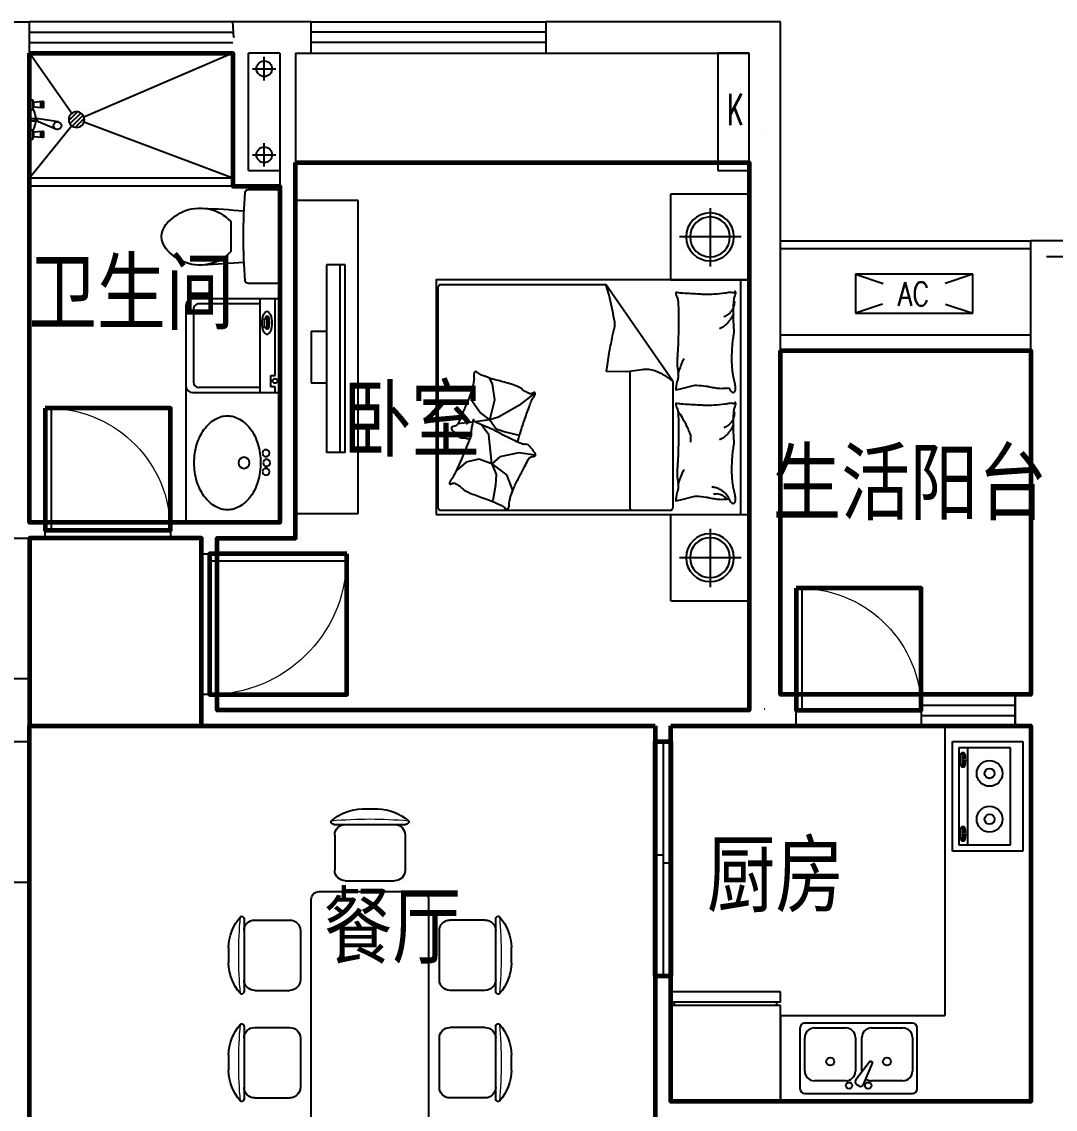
# Model space of a CAD drawing. Extents: x 4672755 to 4700405, y -995504 to -977404.
# Drawn here: x 4676505 to 4683112, y -984354 to -977404 of the extents above; entities that cross this region are included whole.
import ezdxf
from ezdxf.enums import TextEntityAlignment as Align

# ---------------------------------------------------------------- set-up
doc = ezdxf.new("R2010")
doc.units = 0
doc.header["$MEASUREMENT"] = 0
doc.linetypes.add('DASH', pattern=[0.35, 0.25, -0.1])
doc.layers.get('0').update_dxf_attribs({"linetype": 'CONTINUOUS'})
for name, color, linetype in [('BATH', 8, 'CONTINUOUS'), ('c厨卫示意', 6, 'CONTINUOUS'), ('Furniture(家具)', 8, 'CONTINUOUS'), ('j家具示意', 8, 'CONTINUOUS'), ('KTIAO', 124, 'CONTINUOUS'), ('WALL', 2, 'CONTINUOUS'), ('WINDOW', 4, 'CONTINUOUS'), ('WINDOW_TEXT', 7, 'CONTINUOUS'), ('家具', 8, 'CONTINUOUS'), ('家具示意', 8, 'CONTINUOUS'), ('建筑轮廓线', 2, 'CONTINUOUS'), ('空调示意', 40, 'CONTINUOUS')]:
    doc.layers.add(name, color=color, linetype=linetype)
for name, color, linetype, lineweight in [('GT_卧室', 1, 'CONTINUOUS', 60), ('GT_卫生间', 5, 'CONTINUOUS', 60), ('GT_厨房', 4, 'CONTINUOUS', 60), ('GT_过道', 30, 'CONTINUOUS', 60), ('GT_门', 245, 'CONTINUOUS', 60), ('GT_阳台', 6, 'CONTINUOUS', 60), ('GT_餐厅', 3, 'CONTINUOUS', 60), ('文字标注', 121, 'CONTINUOUS', 0)]:
    doc.layers.add(name, color=color, linetype=linetype, lineweight=lineweight)
doc.styles.add('-黑体', font='simhei.ttf', dxfattribs={"width": 0.8})
doc.styles.add('DIM_FONT', font='SIMPLEX.shx', dxfattribs={"width": 0.8})
doc.styles.add('HZ', font='txt', dxfattribs={"bigfont": 'hztxt'})
doc.styles.add('SIMPLEX', font='SIMPLEX.SHX')

# ---------------------------------------------------------------- blocks, each defined once
blk = doc.blocks.new('A$C04A21AEC')
at = {"layer": '家具示意'}
for p, q in [((500, 550), (0, 550)), ((0, 550), (0, 0)), ((500, 0), (500, 550)), ((250, 459.6), (250, 85.7)), ((50.4, 275), (444.8, 275)), ((500, 0), (0, 0))]:
    blk.add_line(p, q, dxfattribs=at)
for radius in [153, 127.5]:
    blk.add_circle((250, 275), radius, dxfattribs=at)
blk = doc.blocks.new('A$C249E5B17')
at = {"layer": 'j家具示意'}
for p, q in [((52.9, 0), (52.9, 1500)), ((489, 853.5), (916.4, 1471.6)), ((1968.3, 1471.6), (916.4, 1471.6)), ((1988.3, 45.8), (1988.3, 1451.6)), ((761.6, 45.8), (761.6, 915.3)), ((489, 853.5), (489, 45.8)), ((1626.9, 734), (1640.8, 836.8)), ((1640.8, 836.8), (1660.8, 872.8)), ((1368.9, 777.6), (1472.9, 698.4)), ((1769.2, 720.1), (1769.2, 813)), ((1472.9, 698.4), (1603.2, 623.3)), ((1658.5, 605.5), (1626.9, 734)), ((1721.8, 654.9), (1769.2, 720.1)), ((1658.5, 605.5), (1721.8, 654.9)), ((1603.2, 623.3), (1658.5, 605.5)), ((1658.5, 605.5), (1617.1, 548.2)), ((1658.5, 605.5), (1752.7, 593.7)), ((1664.4, 510), (1700.5, 559.9)), ((1700.5, 559.9), (1709.1, 572)), ((1767.4, 591.9), (1862, 580)), ((1559.8, 528.4), (1470.9, 508.6)), ((1617.1, 548.2), (1559.8, 528.4)), ((1645.5, 324.3), (1664.4, 510)), ((1368.8, 381), (1471.9, 394.8)), ((1471.9, 394.8), (1594, 369)), ((1594, 369), (1645.5, 324.3)), ((1645.5, 324.3), (1728, 355.2)), ((1728, 355.2), (1810.5, 334.6)), ((1645.5, 324.3), (1552.7, 255.4)), ((1645.5, 324.3), (1618, 257.2)), ((1810.5, 334.6), (1873.1, 281)), ((1552.7, 255.4), (1514.9, 160.8)), ((1618, 257.2), (1621.5, 188.4)), ((1514.9, 160.8), (1518.3, 136.8)), ((1621.5, 188.4), (1638.6, 90.3)), ((1638.6, 90.3), (1645.1, 87)), ((509, 25.8), (1968.3, 25.8))]:
    blk.add_line(p, q, dxfattribs=at)
blk.add_lwpolyline([(2000.5, 0), (0.5, 0), (0.5, 1500), (2000.5, 1500)], close=True, dxfattribs=at)
for points in [[(912.2, 914.1, 0.007867), (894.4, 1031.7, 0.009508), (876.4, 1128.5, 0.006616), (862, 1193.5, -0.023828), (858.7, 1211.7, -0.080713), (859.2, 1230.3, -0.009591), (891.1, 1382.9, -0.013133), (899.7, 1416.4, -0.007859), (916.4, 1471.6)], [(127.3, 810.2, -0.263368), (108.5, 782.3, -0.494818), (89.8, 791.4, -0.049225), (88, 809.1, -0.036831), (89.8, 832.8, -0.031893), (97.9, 870.7, 0.035782), (104.9, 904.6, 0.032941), (110.8, 994.3, 0.026564), (104.9, 1105.5, 0.017905), (99.5, 1143, -0.033397), (97.3, 1163.3, -0.03204), (98, 1200.3, 0.018442), (101, 1264.7, 0.010837), (100.3, 1329.4, 0.014624), (97.3, 1377.3, 0.111249), (90, 1399.9, -0.153708), (86, 1416.8, -0.076444), (87.7, 1424.2, -0.215512), (89.8, 1426.2, -0.585858), (92.8, 1423.5, 0.363489), (95.4, 1418.6, 0.191716), (106.9, 1418.6, -0.129675), (123.5, 1420.5, -0.01735), (140.3, 1417.5, 0.019326), (155.4, 1414.9, 0.018818), (223.8, 1408.3, 0.021828), (283.1, 1407.4, 0.006204), (316.9, 1408.8, 0.001963), (423.8, 1414.9, 0.028341), (459.9, 1419.2, -0.117014), (468.8, 1418.6, -0.36606), (469.8, 1417.2, -0.03973), (467, 1403.6, -0.048309), (461.5, 1389.9, 0.062981), (457.6, 1379.2, 0.04058), (454.2, 1355.8, 0.014345), (451.9, 1289.1, 0.005484), (452.7, 1163.6, 0.007153), (455.7, 1067.5, 0.008762), (458.4, 1024.9, -0.008153), (461.3, 979.2, -0.06251), (456.9, 922.1, 0.078669), (454.9, 876.5, 0.047825), (459.6, 854.1, -0.034494), (467, 823.4, -0.023571), (470, 798, -0.510228), (468.8, 797.1), (438.8, 804.6), (356.2, 825.2, 0.073041), (336.7, 827.2, 0.023305), (275.5, 821.5, 0.018299), (252.7, 817.4, -0.01097), (214.7, 810.1, -0.042281), (180.4, 807.2, -0.027201), (127, 810.1)], [(95.4, 1366.1, 0.088153), (98.9, 1331.5, 0.088153), (114.2, 1300.3, 0.077547), (135.8, 1278.7, 0.077547), (162.9, 1264.7)], [(101.1, 1284.1, 0.027842), (111.7, 1260.3, 0.048685), (119.8, 1247.8, 0.023666), (144.1, 1219.8, 0.031223), (164.8, 1200.8, 0.046801), (172.5, 1195.7, 0.023191), (189.2, 1187.7)], [(454.2, 900.6, 0.009729), (445.1, 927.9, 0.009729), (435.1, 954.8, 0.007971), (426, 976.6, 0.007971), (416.3, 998)], [(489, 853.5, -0.085272), (599.1, 916.8, -0.124044), (686.7, 926), (782.1, 912.4), (912.2, 914.1)], [(1480.9, 464, 0.025626), (1478.1, 475.6, 0.0108), (1436.5, 604.9, 0.00456), (1405.3, 692.4, 0.01125), (1391.5, 727.5, 0.069394), (1380.4, 746.3, -0.079756), (1371, 762.9, -0.106399), (1368.9, 777.6, -0.328642), (1372.3, 781.6, -0.299547), (1378.8, 779.2, 0.189917), (1387.6, 773.7, 0.033518), (1397.9, 772.5, 0.075627), (1402.5, 773, 0.053489), (1410.3, 776, 0.017838), (1432.3, 788.1, 0.038394), (1456.6, 805.3, -0.059529), (1472.7, 815.7, -0.035943), (1498.9, 826.3, -0.011245), (1585.2, 851.9, -0.006203), (1624.8, 862.2, 0.010783), (1647.5, 868.3, 0.019485), (1660.8, 872.8, 0.005062), (1711, 892.4, 0.101392), (1736.3, 909.1, -0.223768), (1749.7, 914, -0.25558), (1754.3, 910.9, -0.081563), (1759.4, 895.2, -0.071805), (1759.5, 878.1, 0.069985), (1759.6, 860.5, 0.03546), (1772.6, 801, 0.029432), (1797.3, 732, 0.001554), (1811.7, 698.6, -0.00152), (1826.3, 664.5, -0.004735), (1841, 629.3, 0.00382), (1859.1, 585.5, 0.296001), (1891.4, 563.6, -0.649774), (1900.4, 542.2, -0.02319), (1895.8, 537.7, 0.0288), (1892.1, 534, 0.005727), (1886.3, 527.4, -0.004358), (1878.7, 518.8, -0.027528), (1861.9, 501.8, -0.046214), (1850.4, 493.2, -0.194121), (1833.7, 490.4, 0.133719), (1809.7, 489.3, 0.005779), (1787.7, 481.8, 0.008882)], [(127.3, 101, -0.263368), (108.5, 73, -0.494818), (89.8, 82.2, -0.049225), (88, 99.9, -0.036831), (89.8, 123.5, -0.031893), (97.9, 161.5, 0.035782), (104.9, 195.4, 0.032941), (110.8, 285.1, 0.026564), (104.9, 396.3, 0.017905), (99.5, 433.8, -0.033397), (97.3, 454, -0.03204), (98, 491.1, 0.018442), (101, 555.4, 0.010837), (100.3, 620.2, 0.014624), (97.3, 668.1, 0.111249), (90, 690.6, -0.153708), (86, 707.5, -0.076444), (87.7, 715, -0.215512), (89.8, 716.9, -0.585858), (92.8, 714.3, 0.363489), (95.4, 709.4, 0.191716), (106.9, 709.4, -0.129675), (123.5, 711.3, -0.01735), (140.3, 708.3, 0.019326), (155.4, 705.7, 0.018818), (223.8, 699, 0.021828), (283.1, 698.1, 0.006204), (316.9, 699.5, 0.001963), (423.8, 705.7, 0.028341), (459.9, 709.9, -0.117014), (468.8, 709.4, -0.36606), (469.8, 708, -0.03973), (467, 694.4, -0.048309), (461.5, 680.6, 0.062981), (457.6, 670, 0.04058), (454.2, 646.6, 0.014345), (451.9, 579.8, 0.005484), (452.7, 454.4, 0.007153), (455.7, 358.2, 0.008762), (458.4, 315.7, -0.008153), (461.3, 270, -0.06251), (456.9, 212.9, 0.078669), (454.9, 167.3, 0.047825), (459.6, 144.9, -0.034494), (467, 114.1, -0.023571), (470, 88.8, -0.510228), (468.8, 87.8), (438.8, 95.3), (356.2, 116, 0.073041), (336.7, 118, 0.023305), (275.5, 112.2, 0.018299), (252.7, 108.2, -0.01097), (214.7, 100.8, -0.042281), (180.4, 97.9, -0.027201), (127, 100.8)], [(95.4, 656.8, 0.088153), (98.9, 622.3, 0.088153), (114.2, 591.1, 0.077547), (135.8, 569.5, 0.077547), (162.9, 555.4)], [(455.7, 660.6, 0.016108), (429.5, 621.7, 0.024599), (414.4, 594.9, 0.009477), (391.1, 545.8, 0.015937), (378.8, 516, 0.072521), (375.2, 499.6, 0.033339), (375, 463.4)], [(101.1, 574.8, 0.027842), (111.7, 551.1, 0.048685), (119.8, 538.5, 0.023666), (144.1, 510.6, 0.031223), (164.8, 491.6, 0.046801), (172.5, 486.5, 0.023191), (189.2, 478.4)], [(454.2, 191.4, 0.009729), (445.1, 218.7, 0.009729), (435.1, 245.6, 0.007971), (426, 267.3, 0.007971), (416.3, 288.8)], [(127.3, 100.8, -0.077379), (152.6, 135.6, -0.077379), (187.3, 161.1, -0.047525), (212, 171, -0.047525), (238, 176.1)], [(143.3, 99.3, -0.05369), (156.3, 113.5, -0.070312), (168.6, 121.6, -0.015448), (177.1, 125.4, -0.013244), (187.3, 129.1, -0.082127), (205.4, 132.1, -0.064164), (228.6, 129.1)]]:
    blk.add_lwpolyline(points, format="xyb", dxfattribs=at)
blk.add_lwpolyline([(1583.7, 58.1, 0.101392), (1559.7, 39.5, -0.223768), (1546.7, 33.6, -0.25558), (1541.9, 36.4, -0.081563), (1535.6, 51.6, -0.071805), (1534.2, 68.7, 0.069985), (1532.7, 86.2, 0.03546), (1515.3, 144.5, 0.029432), (1485.3, 211.5, 0.001554), (1468.4, 243.6, -0.00152), (1451.2, 276.5, -0.004735), (1433.9, 310.5, 0.00382), (1412.5, 352.7, 0.296001), (1378.6, 372.1, -0.649774), (1368, 392.8, -0.02319), (1372.2, 397.6, 0.0288), (1375.6, 401.6, 0.005727), (1380.9, 408.6, -0.004358), (1387.8, 417.8, -0.027528), (1403.3, 436, -0.046214), (1414, 445.5, -0.194121), (1430.5, 449.5, 0.133719), (1454.3, 452.5, 0.011505), (1496.7, 471.2, 0.008882), (1550.5, 497.5, 0.012426), (1618.9, 534.6, -0.033612), (1644.7, 547.3), (1701, 570.3), (1744.5, 588.1, 0.224341), (1757.8, 602.6, -0.722772), (1766.6, 602.8, -0.103513), (1767.1, 599, 0.053465), (1767.4, 591.8, 0.030109), (1772, 568.7, -0.031436), (1776.4, 546.6, -0.05324), (1776.9, 531.5, 0.05518), (1777.3, 516.9, 0.056271), (1783.9, 491.6, 0.0108), (1835.3, 365.9, 0.00456), (1873.1, 281, 0.01125), (1889.5, 247.1, 0.069394), (1902.1, 229.2, -0.079756), (1912.7, 213.3, -0.106399), (1915.9, 198.9, -0.328642), (1912.9, 194.6, -0.299547), (1906.2, 196.5, 0.189917), (1897, 201.3, 0.033518), (1886.7, 201.7, 0.075627), (1882.1, 200.8, 0.053489), (1874.5, 197.3, 0.017838), (1853.5, 183.5, 0.038394), (1830.7, 164.5, -0.059529), (1815.4, 152.9, -0.035943), (1790.1, 140.3, -0.011245), (1705.9, 108.1, -0.006203), (1667.3, 94.9, 0.010783), (1645.1, 87, 0.019485), (1632.2, 81.6, 0.005062)], format="xyb", close=True, dxfattribs=at)
for centre, start, end in [((1968.3, 1451.6), 0, 90), ((509, 45.8), 180, 270), ((741.6, 45.8), 270, 0), ((1968.3, 45.8), 270, 0)]:
    blk.add_arc(centre, 20, start, end, dxfattribs=at)
at = {"layer": 'j家具示意', "style": 'DIM_FONT', "width": 0.8, "flags": 9}
for tag in ['XSIZE', 'YSIZE']:
    blk.add_attdef(tag, (0.5, 0), '', height=0.5, rotation=90, dxfattribs=at)
blk = doc.blocks.new('A$C42A94E56')
at = {"layer": 'KTIAO', "linetype": 'DASH', "ltscale": 0.5}
for p, q in [((749.7, 199.9), (0, 199.9)), ((0, 199.9), (0, 0)), ((749.7, 0), (749.7, 199.9)), ((0, 0), (749.7, 0))]:
    blk.add_line(p, q, dxfattribs=at)
at = {"layer": 'KTIAO', "linetype": 'DASH', "ltscale": 0.5, "style": 'HZ', "width": 0.6}
blk.add_text('K', height=200, rotation=90, dxfattribs=at).set_placement((461.4, 57.2))
blk = doc.blocks.new('A$C4858632E')
at = {"layer": 'WINDOW'}
for p, q in [((50, 1500), (50, 0)), ((100, 1500), (100, 725)), ((0, 775), (0, 0)), ((0, 775), (50, 775)), ((50, 725), (100, 725))]:
    blk.add_line(p, q, dxfattribs=at)
blk = doc.blocks.new('A$C67BD35B0')
at = {"layer": '空调示意'}
for p, q in [((750, 250), (0, 250)), ((0, 250), (0, 0)), ((0, 250), (176.8, 191.1)), ((750, 250), (573.2, 191.1)), ((750, 0), (750, 250)), ((172.2, 57.4), (0, 0)), ((0, 0), (750, 0)), ((575.5, 58.2), (750, 0))]:
    blk.add_line(p, q, dxfattribs=at)
at = {"layer": '空调示意', "style": 'HZ', "width": 0.8}
blk.add_text('AC', height=150, dxfattribs=at).set_placement((269.8, 48.3))
at = {"layer": '空调示意', "style": 'DIM_FONT', "width": 0.6, "flags": 9}
for tag in ['XSIZE', 'YSIZE']:
    blk.add_attdef(tag, (0, 0), '', height=0.5, rotation=0, dxfattribs=at)
blk = doc.blocks.new('A$C5B633F4C')
at = {"layer": 'BATH'}
for p, q in [((0, 419), (0, 30.7)), ((719.3, 449.6), (30.7, 449.6)), ((750, 30.7), (750, 419)), ((92, 367.9), (293.2, 367.9)), ((343.6, 390.8), (284.4, 251.8)), ((302.1, 241.6), (392.8, 362.4)), ((373, 401.3), (387.2, 393)), ((456.8, 367.9), (658, 367.9)), ((30.7, 92), (30.7, 306.6)), ((354.6, 305.8), (354.6, 92)), ((395.4, 92), (395.4, 306.6)), ((719.3, 306.6), (719.3, 92)), ((284.4, 251.8), (302.1, 241.6)), ((30.7, 0), (719.3, 0)), ((293.2, 30.7), (92, 30.7)), ((658, 30.7), (456.8, 30.7))]:
    blk.add_line(p, q, dxfattribs=at)
for centre, radius in [((313.7, 398.5), 20.4), ((436.3, 398.5), 20.4), ((193.8, 245.3), 25.5), ((556.2, 245.3), 25.5)]:
    blk.add_circle(centre, radius, dxfattribs=at)
for centre, radius, start, end in [((30.7, 419), 30.7, 90, 180), ((719.3, 419), 30.7, 0, 90), ((92, 306.6), 61.3, 90, 180), ((293.2, 306.6), 61.3, 56.60703, 90), ((362.8, 383.6), 20.4, 60, 159.46232), ((377, 375.3), 20.4, 320.53768, 60), ((456.8, 306.6), 61.3, 90, 180), ((658, 306.6), 61.3, 0, 90), ((92, 92), 61.3, 180, 270), ((293.2, 92), 61.3, 270, 0), ((456.8, 92), 61.3, 180, 270), ((658, 92), 61.3, 270, 0), ((30.7, 30.7), 30.7, 180, 270), ((719.3, 30.7), 30.7, 270, 0)]:
    blk.add_arc(centre, radius, start, end, dxfattribs=at)
at = {"layer": 'BATH', "style": 'DIM_FONT', "width": 0.8, "flags": 9}
for tag in ['XSIZE', 'YSIZE']:
    blk.add_attdef(tag, (375, 449.6), '', height=0.371, rotation=270, dxfattribs=at)
blk = doc.blocks.new('A$C179D235A')
at = {"layer": 'BATH'}
for p, q in [((0, 0), (0, 450)), ((0, 450), (700, 450)), ((700, 450), (700, 0)), ((40, 370.4), (40, 40)), ((660, 370.4), (40, 370.4)), ((660, 40), (660, 370.4)), ((40, 95.7), (660, 95.7)), ((71.2, 73.5), (71.3, 61.8)), ((163, 72.3), (163, 61.8)), ((544.2, 73.5), (544.3, 61.8)), ((636, 72.3), (636, 61.8)), ((40, 40), (660, 40)), ((146.3, 64), (81.7, 64)), ((81.7, 64), (81.7, 47.4)), ((81.7, 47.4), (146.3, 47.4)), ((146.3, 47.4), (146.3, 64)), ((554.7, 64), (554.7, 47.4)), ((619.3, 64), (554.7, 64)), ((554.7, 47.4), (619.3, 47.4)), ((619.3, 47.4), (619.3, 64)), ((700, 0), (0, 0))]:
    blk.add_line(p, q, dxfattribs=at)
for centre, radius in [((203.7, 237), 82.5), ((496.3, 237), 82.5), ((203.7, 237), 31.6), ((496.3, 237), 31.6)]:
    blk.add_circle(centre, radius, dxfattribs=at)
for centre, radius, start, end in [((75.4, 72.3), 4.03, 121.91056, 180), ((75.4, 72.3), 4.03, 180, 197.94544), ((95.1, 40.7), 41.3, 104.46313, 121.91056), ((95.1, 30.1), 41.3, 104.46313, 121.91056), ((108.3, -10.7), 94.4, 96.09827, 104.46313), ((108.3, -21.3), 94.4, 96.09827, 104.46313), ((117.2, -93.3), 177.5, 90, 96.09827), ((117.2, -103.9), 177.5, 90, 96.09827), ((117.2, -93.3), 177.5, 83.90173, 90), ((117.2, -103.9), 177.5, 83.90173, 90), ((126, -10.7), 94.4, 75.53687, 83.90173), ((126, -21.3), 94.4, 75.53687, 83.90173), ((139.2, 40.7), 41.3, 58.08944, 75.53687), ((139.2, 30.1), 41.3, 58.08944, 75.53687), ((158.9, 72.3), 4.03, 0, 58.08944), ((548.4, 72.3), 4.03, 121.91056, 180), ((548.4, 72.3), 4.03, 180, 197.94544), ((568.1, 40.7), 41.3, 104.46313, 121.91056), ((568.1, 30.1), 41.3, 104.46313, 121.91056), ((581.3, -10.7), 94.4, 96.09827, 104.46313), ((581.3, -21.3), 94.4, 96.09827, 104.46313), ((590.1, -93.3), 177.5, 90, 96.09827), ((590.1, -103.9), 177.5, 90, 96.09827), ((590.1, -93.3), 177.5, 83.90173, 90), ((590.1, -103.9), 177.5, 83.90173, 90), ((599, -10.7), 94.4, 75.53687, 83.90173), ((599, -21.3), 94.4, 75.53687, 83.90173), ((612.2, 40.7), 41.3, 58.08944, 75.53687), ((612.2, 30.1), 41.3, 58.08944, 75.53687), ((631.9, 72.3), 4.03, 0, 58.08944), ((75.4, 61.8), 4.03, 121.91056, 180), ((75.4, 61.8), 4.03, 180, 238.08944), ((95.1, 93.4), 41.3, 238.08944, 251.08449), ((126, 144.8), 94.4, 282.46105, 284.46313), ((139.2, 93.4), 41.3, 284.46313, 301.91056), ((158.9, 61.8), 4.03, 360, 58.08944), ((158.9, 61.8), 4.03, 301.91056, 360), ((548.4, 61.8), 4.03, 121.91056, 180), ((548.4, 61.8), 4.03, 180, 238.08944), ((568.1, 93.4), 41.3, 238.08944, 251.08449), ((599, 144.8), 94.4, 282.46105, 284.46313), ((612.2, 93.4), 41.3, 284.46313, 301.91056), ((631.9, 61.8), 4.03, 0, 58.08944), ((631.9, 61.8), 4.03, 301.91056, 360)]:
    blk.add_arc(centre, radius, start, end, dxfattribs=at)
blk = doc.blocks.new('A$C322E7435')
at = {"layer": 'BATH'}
for p, q in [((0, 0), (0, 600.5)), ((556.7, 600.5), (0, 600.5)), ((30.5, 563.4), (57.1, 563.4)), ((31.2, 563.4), (31.2, 600.5)), ((57.1, 563.4), (57.1, 491.1)), ((125.5, 567.6), (517.7, 567.6)), ((125.9, 600.5), (125.9, 0)), ((600.2, 43.5), (600.2, 556.9)), ((57.1, 491.1), (30.5, 491.1)), ((31.2, 0), (31.2, 491.1)), ((552.5, 67.6), (552.5, 532.8)), ((75.6, 193.2), (85.8, 193.1)), ((83.8, 127.8), (83.8, 184.1)), ((83.8, 184.1), (98.3, 184.1)), ((98.3, 184.1), (98.3, 127.8)), ((76.6, 113.3), (85.8, 113.3)), ((98.3, 127.8), (83.8, 127.8)), ((0, 0), (556.7, 0)), ((125.5, 32.8), (517.7, 32.8))]:
    blk.add_line(p, q, dxfattribs=at)
blk.add_circle((30.5, 525.3), 15.2, dxfattribs=at)
for centre, radius, start, end in [((517.7, 532.8), 34.8, 0, 90), ((556.7, 556.9), 43.5, 0, 90), ((105.9, 184.7), 52.1, 131.95989, 155.26547), ((82.2, 211.2), 16.6, 90, 131.95989), ((82.2, 211.2), 16.6, 48.04011, 90), ((58.4, 184.7), 52.1, 24.73453, 48.04011), ((205.5, 155.4), 156.7, 169.19672, 180), ((205.5, 155.4), 156.7, 180, 190.80328), ((144.3, 167), 94.4, 155.26547, 169.19672), ((220.8, 153.2), 154.4, 173.90173, 180), ((220.8, 153.2), 154.4, 180, 186.09827), ((148.9, 160.9), 82.1, 165.53687, 173.90173), ((104.1, 172.4), 36, 148.08944, 165.53687), ((76.6, 189.6), 3.51, 90, 148.08944), ((229.9, 153.2), 154.4, 173.90173, 180), ((229.9, 153.2), 154.4, 180, 186.09827), ((158, 160.9), 82.1, 165.53687, 173.90173), ((76.6, 189.6), 3.51, 72.05456, 90), ((113.3, 172.4), 36, 148.08944, 165.53687), ((85.8, 189.6), 3.51, 90, 148.08944), ((85.8, 189.6), 3.51, 31.91056, 90), ((58.2, 172.4), 36, 18.91551, 31.91056), ((20, 167), 94.4, 10.80328, 24.73453), ((-41.1, 155.4), 156.7, 0, 10.80328), ((-41.1, 155.4), 156.7, 349.19672, 0), ((144.3, 143.7), 94.4, 190.80328, 204.73453), ((105.9, 126), 52.1, 204.73453, 228.04011), ((148.9, 145.5), 82.1, 186.09827, 194.46313), ((104.1, 134), 36, 194.46313, 211.91056), ((82.2, 99.6), 16.6, 228.04011, 270), ((76.6, 116.8), 3.51, 211.91056, 270), ((158, 145.5), 82.1, 186.09827, 194.46313), ((113.3, 134), 36, 194.46313, 211.91056), ((82.2, 99.6), 16.6, 270, 311.95989), ((85.8, 116.8), 3.51, 211.91056, 270), ((85.8, 116.8), 3.51, 270, 328.08944), ((58.2, 134), 36, 328.08944, 345.53687), ((13.5, 145.5), 82.1, 345.53687, 347.53895), ((58.4, 126), 52.1, 311.95989, 335.26547), ((20, 143.7), 94.4, 335.26547, 349.19672), ((517.7, 67.6), 34.8, 270, 0), ((556.7, 43.5), 43.5, 270, 0)]:
    blk.add_arc(centre, radius, start, end, dxfattribs=at)
blk = doc.blocks.new('_E12QMA')
for centre, radius in [((-57.4, -41.7), 22.1), ((0, -37.5), 22.1), ((61.8, -41.7), 22.1), ((0, -181.7), 35.3)]:
    blk.add_circle(centre, radius)
for centre, radius, start, end in [((-77.1, -329.5), 234.6, 125.21186, 149.59017), ((-30.5, -395.5), 315.5, 106.29491, 125.21186), ((0, -499.9), 424.2, 90, 106.29491), ((0, -499.9), 424.2, 73.70509, 90), ((30.5, -395.5), 315.5, 54.78814, 73.70509), ((77.1, -329.5), 234.6, 30.40983, 54.78814), ((-148.3, -287.7), 152.1, 149.59017, 180), ((148.3, -287.7), 152.1, 360, 390.40983), ((-148.3, -287.7), 152.1, 180, 210.40983), ((148.3, -287.7), 152.1, 329.59017, 360), ((-77.1, -245.9), 234.6, 210.40983, 234.78814), ((77.1, -245.9), 234.6, 305.21186, 329.59017), ((-30.5, -179.8), 315.5, 234.78814, 253.70509), ((0, -75.5), 424.2, 253.70509, 270), ((0, -75.5), 424.2, 270, 286.29491), ((30.5, -179.8), 315.5, 286.29491, 305.21186)]:
    blk.add_arc(centre, radius, start, end)
at = {"style": 'DIM_FONT', "width": 0.8, "flags": 9}
for tag in ['YSIZE', 'XSIZE']:
    blk.add_attdef(tag, (0, 0), '', height=0.5, dxfattribs=at)
blk = doc.blocks.new('TP6')
blk.add_lwpolyline([(20, -300), (200.8, -300, 0.388903), (220.7, -281.7, 0.043619), (220.7, 281.7, 0.388903), (200.8, 300), (20, 300, 0.414214), (0, 280), (0, -280, 0.414214), (20, -300, 0.414214)], format="xyb")
blk.add_lwpolyline([(623.4, 157.5, 0.325454), (314.1, 96.3), (314.1, -96.3, 0.325454), (623.4, -157.5, 0.11195), (728.4, -76.5, 0.35994), (728.4, 76.5, 0.11195)], format="xyb", close=True)
for centre, start, end in [((821.6, -7004.3), 92.61819, 94.72691), ((821.6, 7004.3), 265.27309, 267.38181)]:
    blk.add_arc(centre, 7193.5, start, end)
blk = doc.blocks.new('A$C30ED2286')
at = {"layer": 'BATH'}
for p, q in [((0.1, 850), (1300.1, 850)), ((269.4, 464.4), (0.1, 850)), ((0.1, 0), (0.1, 850)), ((1300.1, 850), (347.5, 440.8)), ((1300.1, 0), (1300.1, 850)), ((0, 550), (20, 550)), ((0, 550), (0.1, 300)), ((0, 490), (25, 490)), ((20, 550), (20, 490)), ((80, 539.6), (25, 535)), ((25, 505), (25, 535)), ((25, 535), (25, 505)), ((80, 500), (25, 505)), ((70, 539.6), (70, 500)), ((90, 539.6), (80, 539.6)), ((80, 539.6), (80, 500)), ((90, 500), (80, 500)), ((90, 539.6), (90, 500)), ((0.1, 432.4), (42.3, 432.5)), ((0.1, 417.4), (42.3, 417.5)), ((172.8, 361.6), (42.3, 417.5)), ((184.6, 410.2), (44.1, 432.2)), ((307.1, 474.5), (250.6, 417.9)), ((327.6, 466.7), (258.3, 397.4)), ((341.8, 452.5), (272.5, 383.3)), ((349.6, 432), (293, 375.5)), ((269.3, 385.5), (0.1, 50)), ((0.1, 360), (25.1, 360)), ((20.1, 360), (20.1, 300)), ((80.1, 349.6), (25.1, 345)), ((70.1, 349.6), (70.1, 310)), ((80.1, 349.6), (80.1, 310)), ((90.1, 349.6), (80.1, 349.6)), ((90.1, 349.6), (90.1, 310)), ((167.6, 407.8), (167.6, 407.8)), ((1300.1, 50), (347.5, 409.2)), ((0.1, 300), (20.1, 300)), ((25.1, 345), (25.1, 315)), ((25.1, 315), (25.1, 345)), ((80.1, 310), (25.1, 315)), ((90.1, 310), (80.1, 310)), ((1300.1, 50), (0.1, 50)), ((1300.1, 0), (0.1, 0))]:
    blk.add_line(p, q, dxfattribs=at)
for centre, radius in [((42.3, 425), 7.5), ((178.3, 386), 25)]:
    blk.add_circle(centre, radius, dxfattribs=at)
blk.add_arc((-108.3, 425), 148.3, 334.037, 26.01547, dxfattribs=at)
at = {"layer": 'BATH', "extrusion": (0, 0, -1)}
blk.add_ellipse((300.1, 425), major_axis=(35.4, -35.4), ratio=1, dxfattribs=at)
blk = doc.blocks.new('A$C425F69B9')
at = {"layer": 'c厨卫示意', "color": 6}
for p, q in [((75, 0), (75, 150)), ((0, 75), (150, 75))]:
    blk.add_line(p, q, dxfattribs=at)
blk.add_ellipse((75, 75), major_axis=(35.4, 35.4), ratio=1, start_param=6.283185307179584, end_param=12.56637061435917, dxfattribs=at)
blk = doc.blocks.new('电视2')
at = {"layer": 'Furniture(家具)'}
for p, q in [((0, -400), (0, 0)), ((0, 0), (2000, 0)), ((2000, 0), (2000, -400)), ((1590.2, -116.3), (390.2, -116.3)), ((2000, -400), (0, -400))]:
    blk.add_line(p, q, dxfattribs=at)
at = {"layer": 'Furniture(家具)', "ltscale": 30}
for p, q in [((390.2, -82.1), (390.2, -201.7)), ((390.2, -82.1), (1590.2, -82.1)), ((1590.2, -82.1), (1590.2, -201.7)), ((1589.7, -201.7), (390.2, -201.7)), ((835, -300), (835, -201.7)), ((1165, -300), (1165, -201.7)), ((1165, -300), (835, -300))]:
    blk.add_line(p, q, dxfattribs=at)
blk = doc.blocks.new('餐桌2')
for p, q in [((-49.6, 529), (49.6, 529)), ((-230, 429), (230, 429)), ((-225, 361.5), (-225, 136.5)), ((225, 361.5), (225, 136.5)), ((325, 0), (-325, 0)), ((-157.5, 69), (157.5, 69)), ((-375, -50), (-375, -1450)), ((375, -1450), (375, -50)), ((-804.3, -636.6), (-804.3, -176.6)), ((-736.8, -181.6), (-511.8, -181.6)), ((736.8, -181.6), (511.8, -181.6)), ((804.3, -176.6), (804.3, -636.6)), ((-444.3, -564.1), (-444.3, -249.1)), ((444.3, -249.1), (444.3, -564.1)), ((-904.3, -456.2), (-904.3, -357)), ((904.3, -357), (904.3, -456.2)), ((-736.8, -631.6), (-511.8, -631.6)), ((736.8, -631.6), (511.8, -631.6)), ((-804.3, -1323.4), (-804.3, -863.4)), ((-736.8, -868.4), (-511.8, -868.4)), ((736.8, -868.4), (511.8, -868.4)), ((804.3, -863.4), (804.3, -1323.4)), ((-444.3, -1250.9), (-444.3, -935.9)), ((444.3, -935.9), (444.3, -1250.9)), ((-904.3, -1143), (-904.3, -1043.8)), ((904.3, -1043.8), (904.3, -1143)), ((-736.8, -1318.4), (-511.8, -1318.4)), ((736.8, -1318.4), (511.8, -1318.4)), ((-325, -1500), (325, -1500)), ((-157.5, -1569), (157.5, -1569)), ((-225, -1861.5), (-225, -1636.5)), ((225, -1861.5), (225, -1636.5)), ((-230, -1929), (230, -1929)), ((-49.6, -2029), (49.6, -2029))]:
    blk.add_line(p, q)
for centre, radius, start, end in [((-39.8, 213.6), 315.6, 91.76514, 130.72654), ((39.8, 213.6), 315.6, 49.27346, 88.23486), ((-239.2, 445.1), 10, 130.72654, 202.66999), ((-230, 449), 20, 202.66999, 270), ((-157.5, 361.5), 67.5, 90, 180), ((157.5, 361.5), 67.5, 0, 90), ((230, 449), 20, 270, 337.33001), ((239.2, 445.1), 10, 337.33001, 49.27346), ((-157.5, 136.5), 67.5, 180, 270), ((157.5, 136.5), 67.5, 270, 0), ((-325, -50), 50, 90, 180), ((325, -50), 50, 0, 90), ((-588.8, -366.7), 315.6, 139.27346, 178.23486), ((-820.4, -167.4), 10, 67.33001, 139.27346), ((-824.3, -176.6), 20, 0, 67.33001), ((-736.8, -249.1), 67.5, 90, 180), ((-511.8, -249.1), 67.5, 0, 90), ((511.8, -249.1), 67.5, 90, 180), ((736.8, -249.1), 67.5, 0, 90), ((824.3, -176.6), 20, 112.66999, 180), ((820.4, -167.4), 10, 40.72654, 112.66999), ((588.8, -366.7), 315.6, 1.76514, 40.72654), ((-588.8, -446.4), 315.6, 181.76514, 220.72654), ((588.8, -446.4), 315.6, 319.27346, 358.23486), ((-736.8, -564.1), 67.5, 180, 270), ((-511.8, -564.1), 67.5, 270, 0), ((511.8, -564.1), 67.5, 180, 270), ((736.8, -564.1), 67.5, 270, 0), ((-820.4, -645.8), 10, 220.72654, 292.66999), ((-824.3, -636.6), 20, 292.66999, 0), ((824.3, -636.6), 20, 180, 247.33001), ((820.4, -645.8), 10, 247.33001, 319.27346), ((-588.8, -1053.6), 315.6, 139.27346, 178.23486), ((-820.4, -854.2), 10, 67.33001, 139.27346), ((-824.3, -863.4), 20, 0, 67.33001), ((-736.8, -935.9), 67.5, 90, 180), ((-511.8, -935.9), 67.5, 0, 90), ((511.8, -935.9), 67.5, 90, 180), ((736.8, -935.9), 67.5, 0, 90), ((824.3, -863.4), 20, 112.66999, 180), ((820.4, -854.2), 10, 40.72654, 112.66999), ((588.8, -1053.6), 315.6, 1.76514, 40.72654), ((-588.8, -1133.3), 315.6, 181.76514, 220.72654), ((588.8, -1133.3), 315.6, 319.27346, 358.23486), ((-736.8, -1250.9), 67.5, 180, 270), ((-511.8, -1250.9), 67.5, 270, 0), ((511.8, -1250.9), 67.5, 180, 270), ((736.8, -1250.9), 67.5, 270, 0), ((-820.4, -1332.6), 10, 220.72654, 292.66999), ((-824.3, -1323.4), 20, 292.66999, 0), ((824.3, -1323.4), 20, 180, 247.33001), ((820.4, -1332.6), 10, 247.33001, 319.27346), ((-325, -1450), 50, 180, 270), ((325, -1450), 50, 270, 0), ((-157.5, -1636.5), 67.5, 90, 180), ((157.5, -1636.5), 67.5, 0, 90), ((-157.5, -1861.5), 67.5, 180, 270), ((157.5, -1861.5), 67.5, 270, 0), ((-239.2, -1945.1), 10, 157.33001, 229.27346), ((-230, -1949), 20, 90, 157.33001), ((230, -1949), 20, 22.66999, 90), ((239.2, -1945.1), 10, 310.72654, 22.66999), ((-39.8, -1713.6), 315.6, 229.27346, 268.23486), ((39.8, -1713.6), 315.6, 271.76514, 310.72654)]:
    blk.add_arc(centre, radius, start, end)
at = {"lineweight": 13}
for centre, start, end in [((0, -2248.8), 84.8023, 95.1977), ((1873.6, -406.6), 174.8023, 185.1977), ((-1873.6, -406.6), 354.8023, 5.1977), ((1873.6, -1093.4), 174.8023, 185.1977), ((-1873.6, -1093.4), 354.8023, 5.1977), ((0, 748.8), 264.8023, 275.1977)]:
    blk.add_arc(centre, 2712.7, start, end, dxfattribs=at)
blk = doc.blocks.new('_E10NWL')
for p, q in [((-275, 0), (275, 0)), ((-275, -482), (-275, 0)), ((275, 0), (275, -482)), ((275, -482), (-275, -482)), ((-256.6, -482), (-256.6, -499.1)), ((256.6, -482), (256.6, -499.1)), ((-275, -550), (-275, -499.1)), ((275, -499.1), (-275, -499.1)), ((275, -499.1), (275, -550)), ((275, -550), (-275, -550))]:
    blk.add_line(p, q)
at = {"style": 'DIM_FONT', "width": 0.8, "flags": 9}
for tag in ['YSIZE', 'XSIZE']:
    blk.add_attdef(tag, (0, 0), '', height=0.5, dxfattribs=at)
blk = doc.blocks.new('_WBLK')
for p, q in [((-0.5, 0.5), (0.5, 0.5)), ((0.5, 0.1667), (-0.5, 0.1667)), ((0.5, -0.1667), (-0.5, -0.1667)), ((-0.5, -0.5), (0.5, -0.5))]:
    blk.add_line(p, q)
at = {"layer": 'WINDOW_TEXT', "style": 'SIMPLEX', "flags": 9}
blk.add_attdef('A', text='', height=1, dxfattribs=at).set_placement((0, 1.5), align=Align.MIDDLE)
blk = doc.blocks.new('$DorLib2D$00000001')
for p, q in [((0.45, 0.975), (0.5, 0.975)), ((0.45, 0), (0.45, 0.975)), ((0.5, 0), (0.5, 0.975)), ((0.5, 0), (0.45, 0))]:
    blk.add_line(p, q)
at = {"lineweight": 13}
blk.add_arc((0.475, 0), 0.975, 91.46928, 180, dxfattribs=at)
blk = doc.blocks.new('M_B0OPK')
for p, q in [((-0.5, 0.5), (0.5, 0.5)), ((0.5, 0.1667), (-0.5, 0.1667)), ((0.5, -0.1667), (-0.5, -0.1667)), ((-0.5, -0.5), (0.5, -0.5))]:
    blk.add_line(p, q)
blk = doc.blocks.new('$WINLIB2D$00000001')
for p, q in [((-0.5, 0.5), (0.5, 0.5)), ((-0.5, 0.5), (-0.5, -0.5)), ((0.5, -0.5), (0.5, 0.5)), ((0.5, 0.167), (-0.5, 0.167)), ((0.5, -0.167), (-0.5, -0.167)), ((-0.5, -0.5), (0.5, -0.5))]:
    blk.add_line(p, q)

msp = doc.modelspace()

# ---------------------------------------------------------------- linework, layer by layer
at = {"layer": 'BATH'}
for p, q in [((4677555.4, -979504.5), (4677555.4, -980604.5)), ((4678155.4, -979504.5), (4678155.4, -980604.5)), ((4682405.4, -981904.5), (4682405.4, -983754.5)), ((4681355.4, -983754.5), (4682405.4, -983754.5)), ((4681355.4, -983754.5), (4681355.4, -984304.5))]:
    msp.add_line(p, q, dxfattribs=at)
at = {"layer": 'GT_卧室'}
msp.add_lwpolyline([(4678255.4, -978304.5), (4681155.4, -978304.5), (4681155.4, -981804.5), (4677755.4, -981804.5), (4677755.4, -980704.5), (4678255.4, -980704.5), (4678255.4, -978304.5)], dxfattribs=at)
at = {"layer": 'GT_卫生间'}
msp.add_lwpolyline([(4676555.4, -977604.5), (4677855.4, -977604.5), (4677855.4, -978454.5), (4678155.4, -978454.5), (4678155.4, -980604.5), (4676555.4, -980604.5), (4676555.4, -977604.5)], dxfattribs=at)
at = {"layer": 'GT_厨房'}
msp.add_lwpolyline([(4680655.4, -981904.5), (4682955.4, -981904.5), (4682955.4, -984304.5), (4680655.4, -984304.5), (4680655.4, -981904.5)], dxfattribs=at)
at = {"layer": 'GT_过道'}
msp.add_lwpolyline([(4676555.4, -981904.5), (4677655.4, -981904.5), (4677655.4, -980704.5), (4676555.4, -980704.5), (4676555.4, -981904.5)], dxfattribs=at)
at = {"layer": 'GT_门'}
for points in [[(4676655.4, -979874.5), (4676655.4, -980654.5), (4677455.4, -980654.5), (4677455.4, -979874.5), (4676655.4, -979874.5)], [(4678582.9, -980804.5), (4677705.4, -980804.5), (4677705.4, -981704.5), (4678582.6, -981704.5), (4678582.6, -980804.5)], [(4681455.4, -981024.5), (4681455.4, -981804.5), (4682255.4, -981804.5), (4682255.4, -981024.5), (4681455.4, -981024.5)], [(4680555.4, -982004.5), (4680655.4, -982004.5), (4680655.4, -983504.5), (4680555.4, -983504.5), (4680555.4, -982004.5)]]:
    msp.add_lwpolyline(points, dxfattribs=at)
at = {"layer": 'GT_阳台'}
msp.add_lwpolyline([(4681355.4, -979504.5), (4682955.4, -979504.5), (4682955.4, -981704.5), (4681355.4, -981704.5), (4681355.4, -979504.5)], dxfattribs=at)
at = {"layer": 'GT_餐厅'}
msp.add_lwpolyline([(4680555.4, -981904.5), (4680555.4, -984804.5), (4676555.4, -984804.5), (4676555.4, -981904.5), (4680555.4, -981904.5)], dxfattribs=at)
at = {"layer": 'WALL'}
for p, q in [((4676355.4, -977404.5), (4676555.4, -977404.5)), ((4676555.4, -978204.5), (4676555.4, -977404.5)), ((4677905.4, -977404.5), (4677855.4, -977404.5)), ((4677861.9, -977504.9), (4677855.4, -977404.5)), ((4678205.4, -977404.5), (4677905.4, -977404.5)), ((4678355.4, -977404.5), (4678205.4, -977404.5)), ((4678355.4, -977604.5), (4678355.4, -977404.5)), ((4681355.4, -977404.5), (4679855.4, -977404.5)), ((4679855.4, -977404.5), (4679855.4, -977604.5)), ((4681355.4, -981704.5), (4681355.4, -977404.5)), ((4677862.1, -977501.6), (4677861.9, -977504.9)), ((4677855.4, -978454.5), (4677855.4, -977604.5)), ((4678155.4, -977604.5), (4677955.4, -977604.5)), ((4677955.4, -978354.5), (4677955.4, -977604.5)), ((4678155.4, -977604.5), (4678155.4, -980604.5)), ((4678255.4, -977604.5), (4678255.4, -980704.5)), ((4678255.4, -977604.5), (4678355.4, -977604.5)), ((4679855.4, -977604.5), (4681155.4, -977604.5)), ((4681155.4, -981804.5), (4681155.4, -977604.5)), ((4676555.4, -980604.5), (4676555.4, -978204.5)), ((4677955.4, -978354.5), (4678155.4, -978354.5)), ((4678155.4, -978354.5), (4678155.4, -978454.5)), ((4677855.4, -978454.5), (4678155.4, -978454.5)), ((4681355.4, -978804.5), (4682955.4, -978804.5)), ((4683755.4, -978804.5), (4682955.4, -978804.5)), ((4682955.4, -981704.5), (4682955.4, -978804.5)), ((4681355.4, -978854.5), (4682955.4, -978854.5)), ((4681355.4, -979404.5), (4682955.4, -979404.5)), ((4681355.4, -979504.5), (4682955.4, -979504.5)), ((4676655.4, -980604.5), (4676555.4, -980604.5)), ((4676655.4, -980704.5), (4676655.4, -980604.5)), ((4677705.4, -980604.5), (4677455.4, -980604.5)), ((4677455.4, -980604.5), (4677455.4, -980704.5)), ((4677705.4, -980604.5), (4678155.4, -980604.5)), ((4676355.4, -980704.5), (4676555.4, -980704.5)), ((4676555.4, -980704.5), (4676655.4, -980704.5)), ((4677455.4, -980704.5), (4677655.4, -980704.5)), ((4677655.4, -980704.5), (4677655.4, -980804.5)), ((4677755.4, -980704.5), (4678255.4, -980704.5)), ((4677755.4, -980804.5), (4677755.4, -980704.5)), ((4677655.4, -980804.5), (4677755.4, -980804.5)), ((4676555.4, -981604.5), (4676355.4, -981604.5)), ((4676555.4, -981804.5), (4676555.4, -981604.5)), ((4677755.4, -981704.5), (4677655.4, -981704.5)), ((4677655.4, -981704.5), (4677655.4, -981904.5)), ((4677755.4, -981804.5), (4677755.4, -981704.5)), ((4681455.4, -981704.5), (4681355.4, -981704.5)), ((4681455.4, -981904.5), (4681455.4, -981704.5)), ((4682955.4, -981704.5), (4682855.4, -981704.5)), ((4682855.4, -981704.5), (4682855.4, -981904.5)), ((4676555.4, -982004.5), (4676555.4, -981804.5)), ((4680605.4, -981804.5), (4677755.4, -981804.5)), ((4681155.4, -981804.5), (4680605.4, -981804.5)), ((4681250.6, -981796.5), (4681254.7, -981796.2)), ((4680555.4, -981904.5), (4677655.4, -981904.5)), ((4680555.4, -982004.5), (4680555.4, -981904.5)), ((4681355.4, -981904.5), (4680655.4, -981904.5)), ((4680655.4, -982004.5), (4680655.4, -981904.5)), ((4681355.4, -981904.5), (4681455.4, -981904.5)), ((4681355.4, -981904.5), (4681355.4, -981904.5)), ((4682855.4, -981904.5), (4682955.4, -981904.5)), ((4682955.4, -983904.5), (4682955.4, -981904.5)), ((4676355.4, -982004.5), (4676555.4, -982004.5)), ((4680555.4, -982004.5), (4680655.4, -982004.5)), ((4676555.4, -982904.5), (4676355.4, -982904.5)), ((4676555.4, -987904.5), (4676555.4, -982904.5)), ((4680555.4, -984354.5), (4680555.4, -983504.5)), ((4680555.4, -983504.5), (4680655.4, -983504.5)), ((4680655.4, -984304.5), (4680655.4, -983504.5)), ((4682955.4, -984304.5), (4682955.4, -983904.5)), ((4680655.4, -984304.5), (4682255.4, -984304.5)), ((4682255.4, -984304.5), (4682955.4, -984304.5))]:
    msp.add_line(p, q, dxfattribs=at)
at = {"layer": 'WINDOW'}
for p, q in [((4681255.4, -978104.5), (4681255.4, -978104.5)), ((4678255.4, -978304.5), (4681155.4, -978304.5)), ((4677555.4, -980604.5), (4676655.4, -980604.5)), ((4682255.4, -981704.5), (4681455.4, -981704.5)), ((4680655.4, -983504.5), (4680655.4, -982004.5))]:
    msp.add_line(p, q, dxfattribs=at)
at = {"layer": '建筑轮廓线'}
msp.add_line((4683055.4, -978904.5), (4691905.4, -978904.5), dxfattribs=at)

# ---------------------------------------------------------------- block references
for name, p in [('A$C30ED2286', (4676555.4, -978454.5)), ('A$C425F69B9', (4677980.4, -977779.5)), ('A$C425F69B9', (4677980.4, -978329.5)), ('A$C67BD35B0', (4681836.2, -979267.3)), ('A$C4858632E', (4680555.4, -983504.5))]:
    msp.add_blockref(name, p)
at = {"rotation": 270}
msp.add_blockref('A$C42A94E56', (4680955.6, -977604.5), dxfattribs=at)
at = {"xscale": -1}
for name, p in [('A$C04A21AEC', (4681155.4, -979054.5)), ('A$C249E5B17', (4681155.9, -980554.5)), ('A$C04A21AEC', (4681155.4, -981104.5))]:
    msp.add_blockref(name, p, dxfattribs=at)
at = {"layer": 'BATH', "xscale": -1}
msp.add_blockref('TP6', (4678155.4, -978777.5), dxfattribs=at)
at = {"layer": 'BATH'}
for name, p, rotation in [('A$C322E7435', (4678155.4, -979174.2), 179.9999858727142), ('A$C179D235A', (4682455.4, -982004.5), 270), ('A$C5B633F4C', (4682230.4, -983804.5), 180)]:
    msp.add_blockref(name, p, dxfattribs=dict(at, rotation=rotation))
at = {"layer": 'Furniture(家具)', "xscale": -1}
for name, p, rotation in [('电视2', (4678655.4, -980547.4), 270), ('餐桌2', (4678731.2, -984463.4), 180)]:
    msp.add_blockref(name, p, dxfattribs=dict(at, rotation=rotation))
at = {"layer": 'WINDOW'}
for name, p, xscale, yscale, zscale, rotation in [('M_B0OPK', (4677205.4, -977504.5), 1300, 199.9999999999418, 1300, 180), ('_WBLK', (4679105.4, -977504.5), -1500, -200.0000000819564, -1500, 179.9999999999955), ('$DorLib2D$00000001', (4677055.4, -980654.5), -800, 800, -800, 359.9999999999893), ('$DorLib2D$00000001', (4677705.4, -981254.5), -900, 900, -900, 270), ('$DorLib2D$00000001', (4681855.4, -981804.5), 800, -800, 800, 179.9999999999962), ('$WINLIB2D$00000001', (4682555.4, -981804.5), 600, 200, 600, 179.9999999999962)]:
    msp.add_blockref(name, p, dxfattribs=dict(at, xscale=xscale, yscale=yscale, zscale=zscale, rotation=rotation))
at = {"layer": '家具', "extrusion": (0, 0, -1), "zscale": -0.9999999999999998, "rotation": 90}
msp.add_blockref('_E12QMA', (-4678107.9, -980223.3), dxfattribs=at)
at = {"layer": '家具', "extrusion": (0, 0, -1), "xscale": 1.272727273404598, "yscale": 1.272727273404598, "zscale": -1.27272727272727, "rotation": 180}
msp.add_blockref('_E10NWL', (-4681005.4, -984304.5), dxfattribs=at)

# ---------------------------------------------------------------- texts
at = {"layer": '文字标注', "style": '-黑体', "width": 0.8}
for s, p in [('卫生间', (4676547.7, -979329.7)), ('卧室', (4678558.6, -980142.4)), ('生活阳台', (4681304.5, -980546.7)), ('厨房', (4680885.2, -983051.8)), ('餐厅', (4678435.2, -983382.1))]:
    msp.add_text(s, height=402.26, dxfattribs=at).set_placement(p)

doc.saveas('drawing.dxf')
